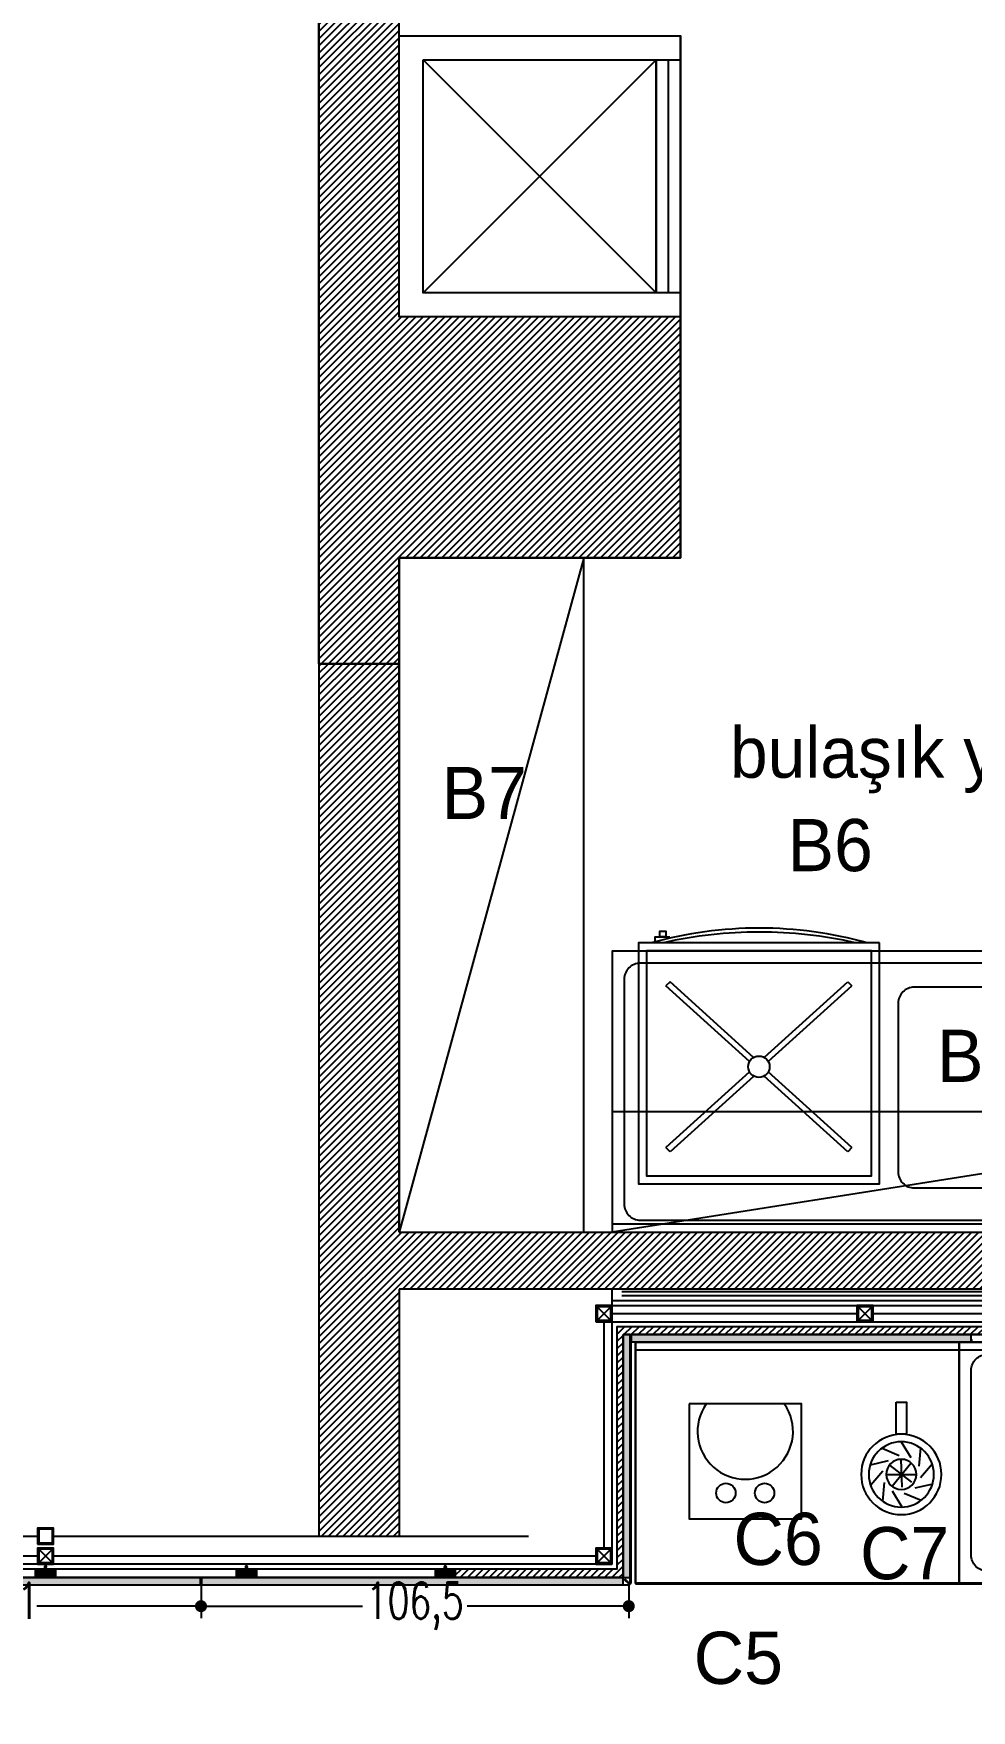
# Model space of a CAD drawing. Header units: millimetres. Extents: x 1322 to 4174, y 1889 to 3847.
# Drawn here: x 2129.1 to 2362.6, y 3059.2 to 3476.9 of the extents above; entities that cross this region are included whole.
import ezdxf

# ---------------------------------------------------------------- set-up
doc = ezdxf.new("R2010")
doc.units = ezdxf.units.MM
for name, color, linetype in [('dim_int', 183, 'Continuous'), ('elev2', 9, 'Continuous'), ('elev3', 8, 'Continuous'), ('hatch', 137, 'Continuous'), ('hatch_floor', 197, 'Continuous'), ('mat_insul', 8, 'Continuous'), ('mat_metal', 122, 'Continuous'), ('MUTFAKEKİPMAN', 1, 'Continuous'), ('SCREWS', 9, 'Continuous'), ('wall_gyps', 45, 'Continuous')]:
    doc.layers.add(name, color=color, linetype=linetype)
doc.styles.add('dim', font='simplex.shx', dxfattribs={"width": 0.7})
doc.styles.add('TAKSİM', font='GOTHIC.TTF', dxfattribs={"height": 20})
doc.linetypes.add('BATTING', pattern='A,0.00254,-2.54,[134,ltypeshp.shx,S=2.54,R=0,X=-2.54,Y=0],-5.08,[134,ltypeshp.shx,S=2.54,R=180,X=2.54,Y=0],-2.54', length=10.16254)
doc.dimstyles.new('1_50', dxfattribs={"dimtxt": 9, "dimasz": 3, "dimexe": 3, "dimexo": 0, "dimgap": 1, "dimtad": 0, "dimdec": 1, "dimzin": 11, "dimtxsty": 'dim', "dimblk": 'DOT', "dimcen": 1.5, "dimdle": 1.25, "dimclrt": 2, "dimadec": 0, "dimazin": 0, "dimtfac": 1.25, "dimtdec": 1, "dimtix": 1, "dimtofl": 0, "dimtmove": 1, "dimatfit": 3, "dimldrblk": 'DOT', "dimfxl": 10, "dimfxlon": 1, "dimtolj": 1, "dimtzin": 0, "dimarcsym": 0})
pattern_1 = [(44.99999999, (1002672.5188, 172017.1107), (-0.8980256119, 0.8980256123), [])]

# ---------------------------------------------------------------- blocks, each defined once
blk = doc.blocks.new('4x4KUTU PROFIL')
for points in [[(21390.71, 33731.15), (21394.71, 33731.15), (21394.71, 33727.15), (21390.71, 33727.15)], [(21391.01, 33730.85), (21394.41, 33730.85), (21394.41, 33727.45), (21391.01, 33727.45)]]:
    blk.add_lwpolyline(points, close=True)
blk = doc.blocks.new('profile')
at = {"color": 6, "ltscale": 0.5}
blk.add_lwpolyline([(1002762.82, 171966.81), (1002766.22, 171963.41), (1002762.82, 171963.41), (1002766.22, 171966.81)], dxfattribs=at)
blk = doc.blocks.new('qw')
at = {"color": 6}
for points in [[(1002762.52, 171963.11), (1002766.52, 171963.11), (1002766.52, 171967.11), (1002762.52, 171967.11)], [(1002762.82, 171963.41), (1002766.22, 171963.41), (1002766.22, 171966.81), (1002762.82, 171966.81)]]:
    blk.add_lwpolyline(points, close=True, dxfattribs=at)
blk.add_blockref('profile', (0, 0))
blk = doc.blocks.new('c-sunk1')
at = {"layer": 'SCREWS', "color": 252}
for p, q in [((-0.017, -0.038), (-0.017, -0.043)), ((-0.017, -0.049), (-0.017, -0.054)), ((-0.017, -0.061), (-0.017, -0.066)), ((-0.017, -0.072), (-0.017, -0.078)), ((-0.017, -0.084), (-0.017, -0.089)), ((-0.017, -0.096), (-0.017, -0.101)), ((-0.017, -0.107), (-0.017, -0.112)), ((-0.017, -0.119), (-0.017, -0.124)), ((-0.017, -0.13), (-0.017, -0.136)), ((-0.017, -0.142), (-0.017, -0.147)), ((-0.017, -0.154), (-0.017, -0.159)), ((-0.017, -0.165), (-0.017, -0.17)), ((-0.017, -0.177), (-0.017, -0.182)), ((-0.017, -0.189), (-0.017, -0.194)), ((-0.017, -0.2), (-0.017, -0.205)), ((-0.017, -0.212), (-0.017, -0.217)), ((-0.017, -0.223), (-0.017, -0.229)), ((-0.017, -0.235), (-0.017, -0.24)), ((0.017, -0.031), (0.017, -0.035)), ((0.017, -0.041), (0.017, -0.047)), ((0.017, -0.053), (0.017, -0.058)), ((0.017, -0.065), (0.017, -0.07)), ((0.017, -0.076), (0.017, -0.081)), ((0.017, -0.088), (0.017, -0.093)), ((0.017, -0.099), (0.017, -0.105)), ((0.017, -0.111), (0.017, -0.116)), ((0.017, -0.123), (0.017, -0.128)), ((0.017, -0.134), (0.017, -0.139)), ((0.017, -0.146), (0.017, -0.151)), ((0.017, -0.158), (0.017, -0.163)), ((0.017, -0.169), (0.017, -0.174)), ((0.017, -0.181), (0.017, -0.186)), ((0.017, -0.192), (0.017, -0.198)), ((0.017, -0.204), (0.017, -0.209)), ((0.017, -0.216), (0.017, -0.221)), ((0.017, -0.227), (0.017, -0.232))]:
    blk.add_line(p, q, dxfattribs=at)
for points in [[(-0.017, -0.031, 0.265998), (-0.05, 0.01), (-0.05, 0.012, -0.414214), (-0.048, 0.013), (-0.007, 0.013, -0.414214), (-0.006, 0.012), (-0.006, 0.002, 0.414214), (-0.004, 0), (0.004, 0, 0.414214), (0.006, 0.002), (0.006, 0.012, -0.414214), (0.007, 0.013), (0.048, 0.013, -0.414214), (0.05, 0.012), (0.05, 0.01, 0.265998), (0.017, -0.031)], [(-0.01, -0.257, 0.047976), (0, -0.273, 0.062689), (0.012, -0.252)]]:
    blk.add_lwpolyline(points, format="xyb", dxfattribs=at)
at = {"layer": 'SCREWS', "color": 251}
blk.add_lwpolyline([(0.011, -0.031), (-0.017, -0.038), (-0.022, -0.034), (-0.017, -0.031), (0.011, -0.031)], close=True, dxfattribs=at)
at = {"layer": 'SCREWS', "color": 251, "linetype": 'Continuous'}
for points in [[(0.022, -0.038), (0.017, -0.035), (-0.017, -0.043), (-0.022, -0.046), (-0.017, -0.049), (0.017, -0.041)], [(0.022, -0.05), (0.017, -0.047), (-0.017, -0.054), (-0.022, -0.058), (-0.017, -0.061), (0.017, -0.053)], [(0.022, -0.061), (0.017, -0.058), (-0.017, -0.066), (-0.022, -0.069), (-0.017, -0.072), (0.017, -0.065)], [(0.022, -0.073), (0.017, -0.07), (-0.017, -0.078), (-0.022, -0.081), (-0.017, -0.084), (0.017, -0.076)], [(0.022, -0.085), (0.017, -0.081), (-0.017, -0.089), (-0.022, -0.092), (-0.017, -0.096), (0.017, -0.088)], [(0.022, -0.096), (0.017, -0.093), (-0.017, -0.101), (-0.022, -0.104), (-0.017, -0.107), (0.017, -0.099)], [(0.022, -0.108), (0.017, -0.105), (-0.017, -0.112), (-0.022, -0.116), (-0.017, -0.119), (0.017, -0.111)], [(0.022, -0.119), (0.017, -0.116), (-0.017, -0.124), (-0.022, -0.127), (-0.017, -0.13), (0.017, -0.123)], [(0.022, -0.131), (0.017, -0.128), (-0.017, -0.136), (-0.022, -0.139), (-0.017, -0.142), (0.017, -0.134)], [(0.022, -0.143), (0.017, -0.139), (-0.017, -0.147), (-0.022, -0.15), (-0.017, -0.154), (0.017, -0.146)], [(0.022, -0.154), (0.017, -0.151), (-0.017, -0.159), (-0.022, -0.162), (-0.017, -0.165), (0.017, -0.158)], [(0.022, -0.166), (0.017, -0.163), (-0.017, -0.17), (-0.022, -0.174), (-0.017, -0.177), (0.017, -0.169)], [(0.022, -0.178), (0.017, -0.174), (-0.017, -0.182), (-0.022, -0.185), (-0.017, -0.189), (0.017, -0.181)], [(0.022, -0.189), (0.017, -0.186), (-0.017, -0.194), (-0.022, -0.197), (-0.017, -0.2), (0.017, -0.192)], [(0.022, -0.201), (0.017, -0.198), (-0.017, -0.205), (-0.022, -0.209), (-0.017, -0.212), (0.017, -0.204)], [(0.022, -0.212), (0.017, -0.209), (-0.017, -0.217), (-0.022, -0.22), (-0.017, -0.223), (0.017, -0.216)], [(0.022, -0.224), (0.017, -0.221), (-0.017, -0.229), (-0.022, -0.232), (-0.017, -0.235), (0.017, -0.227)], [(0.022, -0.236), (0.017, -0.232), (-0.017, -0.24), (-0.022, -0.243), (-0.017, -0.247), (0.017, -0.239)], [(0.02, -0.248), (0.015, -0.245), (-0.014, -0.252), (-0.019, -0.255), (-0.014, -0.258), (0.015, -0.251)]]:
    blk.add_lwpolyline(points, close=True, dxfattribs=at)
at = {"layer": 'SCREWS', "color": 252}
for centre, start, end in [((0.076, -0.214), 199.3148, 202.7514), ((-0.076, -0.214), 341.3105, 345.236)]:
    blk.add_arc(centre, 0.0956, start, end, dxfattribs=at)
blk = doc.blocks.new('_Dot')
at = {"color": 0, "linetype": 'ByBlock', "lineweight": -2}
blk.add_line((-0.5, 0), (-1, 0), dxfattribs=at)
at = {"color": 0, "linetype": 'ByBlock', "const_width": 0.5}
blk.add_lwpolyline([(-0.25, 0, 1), (0.25, 0, 1)], format="xyb", close=True, dxfattribs=at)
blk = doc.blocks.new('*D95')
at = {"layer": 'Defpoints', "color": 0, "ltscale": 0.5, "transparency": 16777216}
for p in [(2065.67, 3090.23), (2170.75, 3090.23), (2170.75, 3085.2)]:
    blk.add_point(p, dxfattribs=at)
at = {"layer": 'dim_int', "color": 0, "lineweight": -2, "ltscale": 0.5, "transparency": 16777216}
for p, q in [((2065.67, 3090.23), (2065.67, 3082.2)), ((2170.75, 3090.23), (2170.75, 3082.2)), ((2068.67, 3085.2), (2106.56, 3085.2)), ((2167.75, 3085.2), (2129.86, 3085.2))]:
    blk.add_line(p, q, dxfattribs=at)
at = {"layer": 'dim_int', "color": 0, "lineweight": -2, "ltscale": 0.5, "transparency": 16777216, "xscale": 3, "yscale": 3, "zscale": 3, "rotation": 180}
blk.add_blockref('_Dot', (2065.67, 3085.2), dxfattribs=at)
at = {"layer": 'dim_int', "color": 0, "lineweight": -2, "ltscale": 0.5, "transparency": 16777216, "xscale": 3, "yscale": 3, "zscale": 3}
blk.add_blockref('_Dot', (2170.75, 3085.2), dxfattribs=at)
at = {"layer": 'dim_int', "color": 2, "ltscale": 0.5, "transparency": 16777216, "insert": (2118.21, 3085.2), "char_height": 9, "attachment_point": 5, "style": 'dim'}
blk.add_mtext('\\A1;105,1', dxfattribs=at)
blk = doc.blocks.new('*D96')
at = {"layer": 'Defpoints', "color": 0, "ltscale": 0.5, "transparency": 16777216}
for p in [(2170.75, 3090.23), (2277.24, 3090.43), (2277.24, 3085.2)]:
    blk.add_point(p, dxfattribs=at)
at = {"layer": 'dim_int', "color": 0, "lineweight": -2, "ltscale": 0.5, "transparency": 16777216}
for p, q in [((2170.75, 3090.23), (2170.75, 3082.2)), ((2277.24, 3090.43), (2277.24, 3082.2)), ((2173.75, 3085.2), (2210.99, 3085.2)), ((2274.24, 3085.2), (2236.99, 3085.2))]:
    blk.add_line(p, q, dxfattribs=at)
at = {"layer": 'dim_int', "color": 0, "lineweight": -2, "ltscale": 0.5, "transparency": 16777216, "xscale": 3, "yscale": 3, "zscale": 3, "rotation": 180}
blk.add_blockref('_Dot', (2170.75, 3085.2), dxfattribs=at)
at = {"layer": 'dim_int', "color": 0, "lineweight": -2, "ltscale": 0.5, "transparency": 16777216, "xscale": 3, "yscale": 3, "zscale": 3}
blk.add_blockref('_Dot', (2277.24, 3085.2), dxfattribs=at)
at = {"layer": 'dim_int', "color": 2, "ltscale": 0.5, "transparency": 16777216, "insert": (2223.99, 3085.2), "char_height": 9, "attachment_point": 5, "style": 'dim'}
blk.add_mtext('\\A1;106,5', dxfattribs=at)
blk = doc.blocks.new('A$C4AF1199D')
at = {"layer": 'MUTFAKEKİPMAN'}
for points in [[(10.19, 26.12), (7.81, 22.18)], [(5.4, 24.63), (5.79, 20.04)], [(7.66, 20.97), (12.41, 15.17)], [(10.18, 21.16), (10, 14.25)], [(14.95, 24.51), (10.7, 22.72)], [(17.85, 20.42), (13.36, 21.46)], [(2.4, 20.6), (5.42, 17.12)], [(6.25, 18), (13.75, 18)], [(12.59, 19.94), (7.13, 15.7)], [(17.79, 15.4), (14.77, 18.88)], [(2.34, 15.58), (6.83, 14.54)], [(5.24, 11.49), (9.49, 13.28)], [(10, 9.88), (12.38, 13.82)], [(14.79, 11.37), (14.4, 15.96)]]:
    blk.add_lwpolyline(points, dxfattribs=at)
blk.add_lwpolyline([(8.75, 0), (11.25, 0), (11.25, 8), (8.75, 8)], close=True, dxfattribs=at)
for radius in [10, 8.12, 3.75]:
    blk.add_circle((10, 18), radius, dxfattribs=at)
blk = doc.blocks.new('A$C0C277A1D')
at = {"layer": 'MUTFAKEKİPMAN'}
blk.add_lwpolyline([(0, 0), (28.62, 0), (28.62, 27.98), (0, 27.98)], close=True, dxfattribs=at)
for centre in [(22.19, 18.81), (22.19, 9.17)]:
    blk.add_circle(centre, 2.41, dxfattribs=at)
blk.add_arc((6.86, 13.99), 11.89, 234.802, 125.198, dxfattribs=at)
blk = doc.blocks.new('A$C7B465C6E')
at = {"layer": 'MUTFAKEKİPMAN'}
for p, q in [((69.62, 41.75), (77.43, 42.86)), ((69.62, 41.75), (77.43, 42.86)), ((68.39, 37.94), (74.49, 32.93)), ((68.39, 37.94), (74.49, 32.93)), ((64.99, 36.28), (65.18, 28.39))]:
    blk.add_line(p, q, dxfattribs=at)
for points in [[(170.43, 0), (0, 0), (0, 60), (170.43, 60)], [(170.43, 58), (0, 58), (0, 60), (170.43, 60)], [(170.43, 0), (0, 0), (0, 60), (170.43, 60)], [(170.43, 58), (0, 58), (0, 60), (170.43, 60)]]:
    blk.add_lwpolyline(points, close=True, dxfattribs=at)
for points in [[(163.43, 3), (7, 3, -0.414214), (3, 7), (3, 53, -0.414214), (7, 57), (163.43, 57, -0.414214), (167.43, 53), (167.43, 7, -0.414214)], [(163.43, 3), (7, 3, -0.414214), (3, 7), (3, 53, -0.414214), (7, 57), (163.43, 57, -0.414214), (167.43, 53), (167.43, 7, -0.414214)], [(61.97, 8.98), (93.97, 8.98, 0.414214), (97.97, 12.98), (97.97, 44.98, 0.414214), (93.97, 48.98), (61.97, 48.98, 0.414214), (57.97, 44.98), (57.97, 12.98, 0.414214)], [(61.97, 8.98), (93.97, 8.98, 0.414214), (97.97, 12.98), (97.97, 44.98, 0.414214), (93.97, 48.98), (61.97, 48.98, 0.414214), (57.97, 44.98), (57.97, 12.98, 0.414214)]]:
    blk.add_lwpolyline(points, format="xyb", close=True, dxfattribs=at)
blk.add_circle((64.68, 41.24), 3.19, dxfattribs=at)
blk.add_circle((64.68, 41.24), 3.19, dxfattribs=at)
blk = doc.blocks.new('A$C01005822')
at = {"layer": 'MUTFAKEKİPMAN'}
for points in [[(6.83, 61.46), (5.37, 61.46), (5.37, 62.92), (6.83, 62.92)], [(60, 60), (0, 60), (0, 0), (60, 0)], [(58, 58), (2, 58), (2, 2), (58, 2)]]:
    blk.add_lwpolyline(points, close=True, dxfattribs=at)
for points in [[(4.15, 60.35), (4.15, 61.46), (7.79, 61.46)], [(7.79, 60.48), (7.79, 60), (4.15, 60)], [(7.88, 50.3), (6.84, 49.25)], [(28.7, 31.47), (7.88, 50.3)], [(31.37, 31.55), (52.12, 50.3)], [(52.12, 50.3), (53.16, 49.25)], [(27.66, 30.43), (6.84, 49.25)], [(32.41, 30.51), (53.16, 49.25)], [(27.59, 27.77), (6.84, 9.02)], [(28.63, 26.72), (7.88, 7.97)], [(52.12, 7.97), (31.3, 26.8)], [(53.16, 9.02), (32.34, 27.84)], [(7.88, 7.97), (6.84, 9.02)], [(53.16, 9.02), (52.12, 7.97)]]:
    blk.add_lwpolyline(points, dxfattribs=at)
blk.add_circle((30, 29.14), 2.67, dxfattribs=at)
for centre, radius, start, end in [((30.1, -36.94), 100.61, 74.4941, 105.5059), ((30.1, -45.83), 108.49, 77.2819, 102.7181)]:
    blk.add_arc(centre, radius, start, end, dxfattribs=at)

msp = doc.modelspace()

# ---------------------------------------------------------------- hatches: boundary and pattern name
at = {"layer": 'hatch'}
h = msp.add_hatch(dxfattribs=at)
h.set_pattern_fill('ANSI31', color=256, scale=0.4, style=0)
h.set_pattern_definition(pattern_1)
h.paths.add_polyline_path([(2200.1, 3319.93), (2220.1, 3319.93), (2220.1, 3346.36), (2290.1, 3346.36), (2290.1, 3406.36), (2220.1, 3406.36), (2220.1, 3548.36), (2699.1, 3548.36), (2699.1, 3588.36), (2814.1, 3588.36), (2814.1, 3561.36), (2854.1, 3561.36), (2854.1, 3588.36), (3317.1, 3588.36), (3317.1, 3562.36), (3336.1, 3562.36), (3336.1, 3466.14), (3337.15, 3466.14), (3337.15, 3526.36), (3349.95, 3526.36), (3349.95, 3466.14), (3356.1, 3466.14), (3356.1, 3608.36), (2200.1, 3608.36)])
h = msp.add_hatch(dxfattribs=at)
h.set_pattern_fill('ANSI31', color=256, scale=0.4, style=0)
h.set_pattern_definition(pattern_1)
h.paths.add_polyline_path([(2614.23, 3242.25), (2600.72, 3242.14), (2600.72, 3242.02), (2600.62, 3242.02), (2600.62, 3244.16), (2616.13, 3244.16), (2616.13, 3246.36), (2463.1, 3246.36), (2463.1, 3178.36), (2273.1, 3178.36), (2220.1, 3178.36), (2220.1, 3319.93), (2200.1, 3319.93), (2200.1, 3102.66), (2220.1, 3102.66), (2220.1, 3164.16), (2608.33, 3164.16), (2608.33, 3160.06), (2612.33, 3160.06), (2612.33, 3156.06), (2608.33, 3156.06), (2608.33, 3154.81), (2274.31, 3154.81), (2274.31, 3094.41), (2234.06, 3094.41), (2234.06, 3092.33), (2275.83, 3092.33), (2275.83, 3152.83), (2277.63, 3152.83), (2362.26, 3152.83), (2446.89, 3152.83), (2531.53, 3152.83), (2534.13, 3152.83), (2534.13, 3094.51), (2541.76, 3094.51), (2541.76, 3152.83), (2543.56, 3152.83), (2604.57, 3152.83), (2606.59, 3152.83), (2606.59, 3095.61), (2614.23, 3095.61), (2614.23, 3167.81), (2615.18, 3167.81), (2615.18, 3167.91), (2616.03, 3167.91), (2616.03, 3169.41), (2618.03, 3169.41), (2618.03, 3168.11), (2623.63, 3168.11), (2623.63, 3173.21), (2621.63, 3173.21), (2621.63, 3186.71), (2618.03, 3186.71), (2618.03, 3185.41), (2616.13, 3185.41), (2616.13, 3174.41), (2615.18, 3174.41), (2614.23, 3174.51)])
h.paths.add_polyline_path([(2535.87, 3101.15), (2539.87, 3101.15), (2539.87, 3097.15), (2535.87, 3097.15)], flags=16)
h.paths.add_polyline_path([(2536.17, 3100.85), (2539.57, 3100.85), (2539.57, 3097.45), (2536.17, 3097.45)], flags=0)
h.paths.add_polyline_path([(2608.13, 3173.91), (2612.13, 3173.91), (2616.13, 3173.91), (2616.13, 3169.91), (2612.13, 3169.91), (2608.13, 3169.91)], flags=16)
h.paths.add_polyline_path([(2608.43, 3173.61), (2611.83, 3173.61), (2611.83, 3170.21), (2608.43, 3170.21)], flags=0)
h.paths.add_polyline_path([(2612.43, 3173.61), (2615.83, 3173.61), (2615.83, 3170.21), (2612.43, 3170.21)], flags=0)
h.paths.add_polyline_path([(2608.33, 3236.23), (2608.33, 3240.23), (2612.33, 3240.23), (2612.33, 3236.23)], flags=16)
h.paths.add_polyline_path([(2608.63, 3236.53), (2608.63, 3239.93), (2612.03, 3239.93), (2612.03, 3236.53)], flags=0)
h.paths.add_polyline_path([(2608.33, 3102.25), (2612.33, 3102.25), (2612.33, 3098.25), (2608.33, 3098.25)], flags=16)
h.paths.add_polyline_path([(2608.63, 3101.95), (2612.03, 3101.95), (2612.03, 3098.55), (2608.63, 3098.55)], flags=0)
h.paths.add_polyline_path([(2544.79, 3192.5), (2544.79, 3207.71), (2532.08, 3207.71), (2532.08, 3192.5)], flags=24)
at = {"layer": 'hatch_floor', "ltscale": 0.5}
h = msp.add_hatch(dxfattribs=at)
h.set_pattern_fill('GOST_WOOD', color=42, scale=0.1, angle=180)
h.set_pattern_definition([(270, (2207.49087, 3463.9848), (-0.6, 1e-16), [1, -0.2]), (270, (2207.29087, 3464.1848), (-0.6, 1e-16), [0.6, -0.15, 0.3, -0.15]), (270, (2207.09087, 3464.4848), (-0.6, 1e-16), [1, -0.2])])
h.paths.add_polyline_path([(2275.83, 3152.74), (2275.83, 3092.33), (2277.63, 3092.33), (2277.63, 3152.74)])
h = msp.add_hatch(dxfattribs=at)
h.set_pattern_fill('GOST_WOOD', color=42, scale=0.1, angle=90)
h.set_pattern_definition([(180, (2647.7853, 3221.161), (7e-17, 0.6), [1, -0.2]), (180, (2647.9853, 3221.361), (7e-17, 0.6), [0.6, -0.15, 0.3, -0.15]), (180, (2648.2853, 3221.561), (7e-17, 0.6), [1, -0.2])])
h.paths.add_polyline_path([(2362.46, 3152.83), (2277.89, 3152.83), (2277.89, 3151.03), (2362.46, 3151.03)])
h = msp.add_hatch(dxfattribs=at)
h.set_pattern_fill('GOST_WOOD', color=42, scale=0.1, angle=90)
h.set_pattern_definition([(180, (2435.8253, 3160.661), (7e-17, 0.6), [1, -0.2]), (180, (2436.0253, 3160.861), (7e-17, 0.6), [0.6, -0.15, 0.3, -0.15]), (180, (2436.3253, 3161.061), (7e-17, 0.6), [1, -0.2])])
h.paths.add_polyline_path([(2170.65, 3092.33), (2065.87, 3092.33), (2065.87, 3090.53), (2170.65, 3090.53)])
h = msp.add_hatch(dxfattribs=at)
h.set_pattern_fill('GOST_WOOD', color=256, scale=0.1)
h.set_pattern_definition([(90, (-96915.6312, -16878.6332), (0.6, -4e-17), [1, -0.2]), (90, (-96915.4312, -16878.8332), (0.6, -4e-17), [0.6, -0.15, 0.3, -0.15]), (90, (-96915.2312, -16879.1332), (0.6, -4e-17), [1, -0.2])])
h.paths.add_polyline_path([(2129.56, 3094.33), (2134.54, 3094.33), (2134.54, 3092.33), (2129.56, 3092.33)])
h = msp.add_hatch(dxfattribs=at)
h.set_pattern_fill('GOST_WOOD', color=42, scale=0.1, angle=90)
h.set_pattern_definition([(180, (2540.9053, 3160.661), (7e-17, 0.6), [1, -0.2]), (180, (2541.1053, 3160.861), (7e-17, 0.6), [0.6, -0.15, 0.3, -0.15]), (180, (2541.4053, 3161.061), (7e-17, 0.6), [1, -0.2])])
h.paths.add_polyline_path([(2275.83, 3092.33), (2170.91, 3092.33), (2170.91, 3090.53), (2275.83, 3090.53)])
h = msp.add_hatch(dxfattribs=at)
h.set_pattern_fill('GOST_WOOD', color=256, scale=0.1)
h.set_pattern_definition([(90, (-96865.6312, -16878.6332), (0.6, -4e-17), [1, -0.2]), (90, (-96865.4312, -16878.8332), (0.6, -4e-17), [0.6, -0.15, 0.3, -0.15]), (90, (-96865.2312, -16879.1332), (0.6, -4e-17), [1, -0.2])])
h.paths.add_polyline_path([(2179.56, 3094.33), (2184.54, 3094.33), (2184.54, 3092.33), (2179.56, 3092.33)])
h = msp.add_hatch(dxfattribs=at)
h.set_pattern_fill('GOST_WOOD', color=256, scale=0.1)
h.set_pattern_definition([(90, (-96816.1075, -16878.6332), (0.6, -4e-17), [1, -0.2]), (90, (-96815.9075, -16878.8332), (0.6, -4e-17), [0.6, -0.15, 0.3, -0.15]), (90, (-96815.7075, -16879.1332), (0.6, -4e-17), [1, -0.2])])
h.paths.add_polyline_path([(2229.09, 3094.33), (2234.06, 3094.33), (2234.06, 3092.33), (2229.09, 3092.33)])

# ---------------------------------------------------------------- linework, layer by layer
for p, q in [((2200.1, 3319.93), (2200.1, 3608.36)), ((2220.1, 3406.36), (2220.1, 3548.36)), ((2220.1, 3406.36), (2220.1, 3476.36)), ((2290.1, 3406.36), (2290.1, 3476.36)), ((2284.1, 3470.36), (2226.1, 3412.36)), ((2226.1, 3470.36), (2284.1, 3412.36)), ((2287.1, 3412.36), (2287.1, 3470.36)), ((2290.1, 3406.36), (2290.1, 3346.36)), ((2220.1, 3178.36), (2220.1, 3346.36)), ((2290.1, 3346.36), (2220.1, 3346.36)), ((2220.1, 3319.93), (2200.1, 3319.93)), ((2200.1, 3319.93), (2200.1, 3102.66)), ((2220.1, 3178.36), (2463.1, 3178.36)), ((2608.33, 3164.16), (2220.1, 3164.16)), ((2220.1, 3164.16), (2220.1, 3102.66))]:
    msp.add_line(p, q)
at = {"ltscale": 0.5}
for p, q in [((2275.83, 3092.33), (2275.83, 3152.83)), ((2275.83, 3152.83), (2534.13, 3152.83)), ((2277.63, 3150.73), (2277.63, 3146.73)), ((1750.43, 3092.33), (2275.83, 3092.33))]:
    msp.add_line(p, q, dxfattribs=at)
at = {"color": 3, "ltscale": 0.5}
for p, q in [((2277.63, 3151.61), (2277.73, 3151.61)), ((2277.63, 3151.61), (2277.63, 3150.73)), ((2277.63, 3090.91), (2277.63, 3150.53)), ((2277.73, 3151.61), (2277.73, 3090.91)), ((2277.73, 3151.61), (2277.73, 3151.13)), ((2277.73, 3151.61), (2277.83, 3151.61)), ((2277.83, 3151.61), (2277.83, 3151.13)), ((2277.91, 3151.03), (2362.36, 3151.03)), ((2362.36, 3150.93), (2277.93, 3150.93)), ((2362.46, 3151.61), (2362.46, 3151.13)), ((2362.46, 3151.61), (2362.66, 3151.61)), ((2362.56, 3151.61), (2362.56, 3151.13)), ((2170.65, 3091.19), (2170.85, 3091.19)), ((2170.65, 3091.19), (2170.65, 3090.63)), ((2170.75, 3091.19), (2170.75, 3090.63)), ((2170.85, 3091.19), (2170.85, 3090.63)), ((2065.87, 3090.53), (2170.55, 3090.53)), ((2170.55, 3090.43), (2065.87, 3090.43)), ((2170.95, 3090.53), (2277.24, 3090.53)), ((2277.24, 3090.43), (2170.95, 3090.43))]:
    msp.add_line(p, q, dxfattribs=at)
at = {"color": 6, "ltscale": 0.5}
for p, q in [((2362.26, 3152.83), (2277.83, 3152.83)), ((2277.83, 3152.83), (2277.83, 3151.61)), ((2277.91, 3151.03), (2362.07, 3151.03)), ((2446.89, 3152.83), (2362.36, 3152.83)), ((2362.46, 3151.13), (2362.46, 3152.83)), ((2170.75, 3092.33), (2065.77, 3092.33)), ((2170.65, 3090.63), (2170.65, 3092.33)), ((2275.83, 3092.33), (2170.85, 3092.33)), ((2170.85, 3092.33), (2170.85, 3090.63)), ((2275.83, 3090.53), (2275.83, 3092.33)), ((2065.87, 3090.53), (2170.55, 3090.53)), ((2170.95, 3090.53), (2275.83, 3090.53))]:
    msp.add_line(p, q, dxfattribs=at)
at = {"color": 3}
for p, q in [((2276.21, 3091.8), (2276.35, 3091.94)), ((2277.31, 3090.7), (2276.21, 3091.8)), ((2276.28, 3091.87), (2277.38, 3090.77)), ((2276.28, 3091.87), (2277.38, 3090.77)), ((2277.46, 3090.84), (2276.35, 3091.94))]:
    msp.add_line(p, q, dxfattribs=at)
for points in [[(2200.1, 3319.93), (2220.1, 3319.93), (2220.1, 3346.36), (2290.1, 3346.36), (2290.1, 3406.36), (2220.1, 3406.36), (2220.1, 3548.36), (2699.1, 3548.36), (2699.1, 3588.36), (2814.1, 3588.36), (2814.1, 3561.36), (2854.1, 3561.36), (2854.1, 3588.36), (3317.1, 3588.36), (3317.1, 3562.36), (3336.1, 3562.36), (3336.1, 3466.14), (3337.15, 3466.14), (3337.15, 3526.36), (3349.95, 3526.36), (3349.95, 3466.14), (3356.1, 3466.14), (3356.1, 3608.36), (2200.1, 3608.36)], [(2220.1, 3476.36), (2290.1, 3476.36), (2290.1, 3406.36), (2220.1, 3406.36)], [(2226.1, 3470.36), (2284.1, 3470.36), (2284.1, 3412.36), (2226.1, 3412.36)], [(2284.1, 3470.36), (2290.1, 3470.36), (2290.1, 3412.36), (2284.1, 3412.36)]]:
    msp.add_lwpolyline(points, close=True)
at = {"color": 6, "ltscale": 0.5}
msp.add_lwpolyline([(2275.83, 3152.83), (2275.83, 3092.33), (2277.63, 3092.33), (2277.63, 3152.83)], close=True, dxfattribs=at)
at = {"ltscale": 0.5}
for points in [[(2129.56, 3094.33), (2134.54, 3094.33), (2134.54, 3092.33), (2129.56, 3092.33)], [(2179.56, 3094.33), (2184.54, 3094.33), (2184.54, 3092.33), (2179.56, 3092.33)], [(2229.09, 3094.33), (2234.06, 3094.33), (2234.06, 3092.33), (2229.09, 3092.33)]]:
    msp.add_lwpolyline(points, close=True, dxfattribs=at)
at = {"color": 3, "ltscale": 0.5}
for centre, radius, start, end in [((2277.93, 3151.13), 0.2, 180, 270), ((2277.93, 3151.13), 0.1, 180, 260.9317), ((2362.36, 3151.13), 0.2, 270, 0), ((2362.36, 3151.13), 0.1, 270, 0), ((2170.55, 3090.63), 0.2, 270, 0), ((2170.55, 3090.63), 0.1, 270, 0), ((2170.95, 3090.63), 0.2, 180, 270), ((2170.95, 3090.63), 0.1, 180, 270), ((2277.24, 3090.63), 0.2, 270, 45), ((2277.24, 3090.63), 0.1, 270, 45.0131)]:
    msp.add_arc(centre, radius, start, end, dxfattribs=at)
at = {"color": 3}
for radius, start in [(0.2, 225), (0.1, 224.9922)]:
    msp.add_arc((2277.53, 3090.91), radius, start, 0, dxfattribs=at)
at = {"layer": 'elev2'}
msp.add_lwpolyline([(2278.94, 3090.74), (2529.94, 3090.74), (2529.94, 3150.93), (2278.94, 3150.93)], close=True, dxfattribs=at)
at = {"layer": 'elev3', "ltscale": 0.5}
msp.add_line((2278.94, 3145.89), (2278.94, 3097.39), dxfattribs=at)
at = {"layer": 'mat_insul', "linetype": 'BATTING', "ltscale": 0.004}
for p, q in [((2273.06, 3158.06), (2334.06, 3158.06)), ((2338.06, 3158.06), (2434.06, 3158.06))]:
    msp.add_line(p, q, dxfattribs=at)
for points in [[(2271.06, 3156.06), (2271.06, 3099.66)], [(2057.85, 3102.66), (2130.05, 3102.66)], [(2134.05, 3102.66), (2252.32, 3102.66)], [(2130.05, 3097.66), (2057.85, 3097.66)], [(2269.06, 3097.66), (2134.05, 3097.66)]]:
    msp.add_lwpolyline(points, dxfattribs=at)
at = {"layer": 'MUTFAKEKİPMAN'}
for p, q in [((2266.1, 3346.36), (2220.1, 3178.36)), ((2463.1, 3208.36), (2273.1, 3178.36))]:
    msp.add_line(p, q, dxfattribs=at)
for points in [[(2220.1, 3178.36), (2266.1, 3178.36), (2266.1, 3346.36), (2220.1, 3346.36)], [(2463.1, 3248.36), (2273.1, 3248.36), (2273.1, 3178.36), (2463.1, 3178.36)], [(2273.1, 3208.36), (2273.1, 3178.36), (2463.1, 3178.36), (2463.1, 3208.36)], [(2463.1, 3180.36), (2273.1, 3180.36), (2273.1, 3178.36), (2463.1, 3178.36)], [(2359.51, 3090.93), (2278.94, 3090.93), (2278.94, 3150.93), (2359.51, 3150.93)], [(2359.51, 3148.93), (2278.94, 3148.93), (2278.94, 3150.93), (2359.51, 3150.93)]]:
    msp.add_lwpolyline(points, close=True, dxfattribs=at)
for points in [[(2456.1, 3245.36), (2280.1, 3245.36, 0.414214), (2276.1, 3241.36), (2276.1, 3185.36, 0.414214), (2280.1, 3181.36), (2456.1, 3181.36, 0.414214), (2460.1, 3185.36), (2460.1, 3241.36, 0.414214)], [(2390.31, 3239.38), (2348.31, 3239.38, 0.414214), (2344.31, 3235.38), (2344.31, 3193.38, 0.414214), (2348.31, 3189.38), (2390.31, 3189.38, 0.414214), (2394.31, 3193.38), (2394.31, 3235.38, 0.414214)]]:
    msp.add_lwpolyline(points, format="xyb", close=True, dxfattribs=at)
at = {"layer": 'wall_gyps', "ltscale": 0.5}
for p, q in [((2275.56, 3163.56), (2608.33, 3163.56)), ((2275.56, 3162.56), (2608.33, 3162.56)), ((2269.06, 3160.06), (2612.33, 3160.06)), ((2273.06, 3161.31), (2608.33, 3161.31)), ((2269.06, 3156.06), (2612.33, 3156.06))]:
    msp.add_line(p, q, dxfattribs=at)
for points in [[(2273.06, 3164.16), (2273.06, 3095.66), (1747.42, 3095.66)], [(2608.33, 3154.81), (2274.31, 3154.81), (2274.31, 3094.41), (1748.67, 3094.41), (1748.67, 2945.41), (1807.57, 2945.41), (1807.57, 2938.91), (1381.23, 2938.91)]]:
    msp.add_lwpolyline(points, dxfattribs=at)

# ---------------------------------------------------------------- block references
for name, p in [('A$C01005822', (2279.64, 3190.43)), ('qw', (-1000493.46, -168807.05)), ('qw', (-1000428.46, -168807.05)), ('A$C7B465C6E', (2359.51, 3090.93)), ('qw', (-1000632.47, -168867.45)), ('qw', (-1000493.46, -168867.45))]:
    msp.add_blockref(name, p)
at = {"layer": 'mat_metal', "extrusion": (0, 0, -1), "zscale": -1, "rotation": 180}
msp.add_blockref('4x4KUTU PROFIL', (19260.66, 36831.81), dxfattribs=at)
at = {"layer": 'MUTFAKEKİPMAN', "rotation": 270}
msp.add_blockref('A$C0C277A1D', (2292.26, 3135.58), dxfattribs=at)
at = {"layer": 'MUTFAKEKİPMAN', "xscale": -1, "rotation": 180}
msp.add_blockref('A$C4AF1199D', (2335.1, 3136.02), dxfattribs=at)
at = {"layer": 'SCREWS', "xscale": -10.49131782614983, "yscale": 10.49131782614983, "zscale": 10.49131782614983, "rotation": 180}
for p in [(2132.05, 3092.48), (2182.05, 3092.48), (2231.57, 3092.48)]:
    msp.add_blockref('c-sunk1', p, dxfattribs=at)

# ---------------------------------------------------------------- texts
at = {"style": 'TAKSİM'}
for s, height, p in [('bulaşık yıkama', 12.6, (2302.45, 3291.55)), ('B7', 13, (2230.65, 3281.26)), ('B6', 13, (2316.75, 3268.28)), ('B5', 13, (2353.98, 3215.79)), ('C6', 13, (2303.32, 3095.47)), ('C7', 13, (2334.82, 3091.91)), ('C5', 13, (2293.41, 3065.84))]:
    msp.add_text(s, height=height, dxfattribs=at).set_placement(p)

# ---------------------------------------------------------------- dimensions: what is measured, and where the dimension line sits
at = {"layer": 'dim_int', "ltscale": 0.5}
for base, p1, p2, picture, middle in [((2170.75, 3085.2), (2065.67, 3090.23), (2170.75, 3090.23), '*D95', (2118.21, 3085.2)), ((2277.24, 3085.2), (2170.75, 3090.23), (2277.24, 3090.43), '*D96', (2223.99, 3085.2))]:
    dim = msp.add_linear_dim(base=base, p1=p1, p2=p2, dimstyle='1_50', dxfattribs=at)
    dim.commit()
    dim.dimension.update_dxf_attribs({"geometry": picture, "text_midpoint": middle})

doc.saveas('drawing.dxf')
